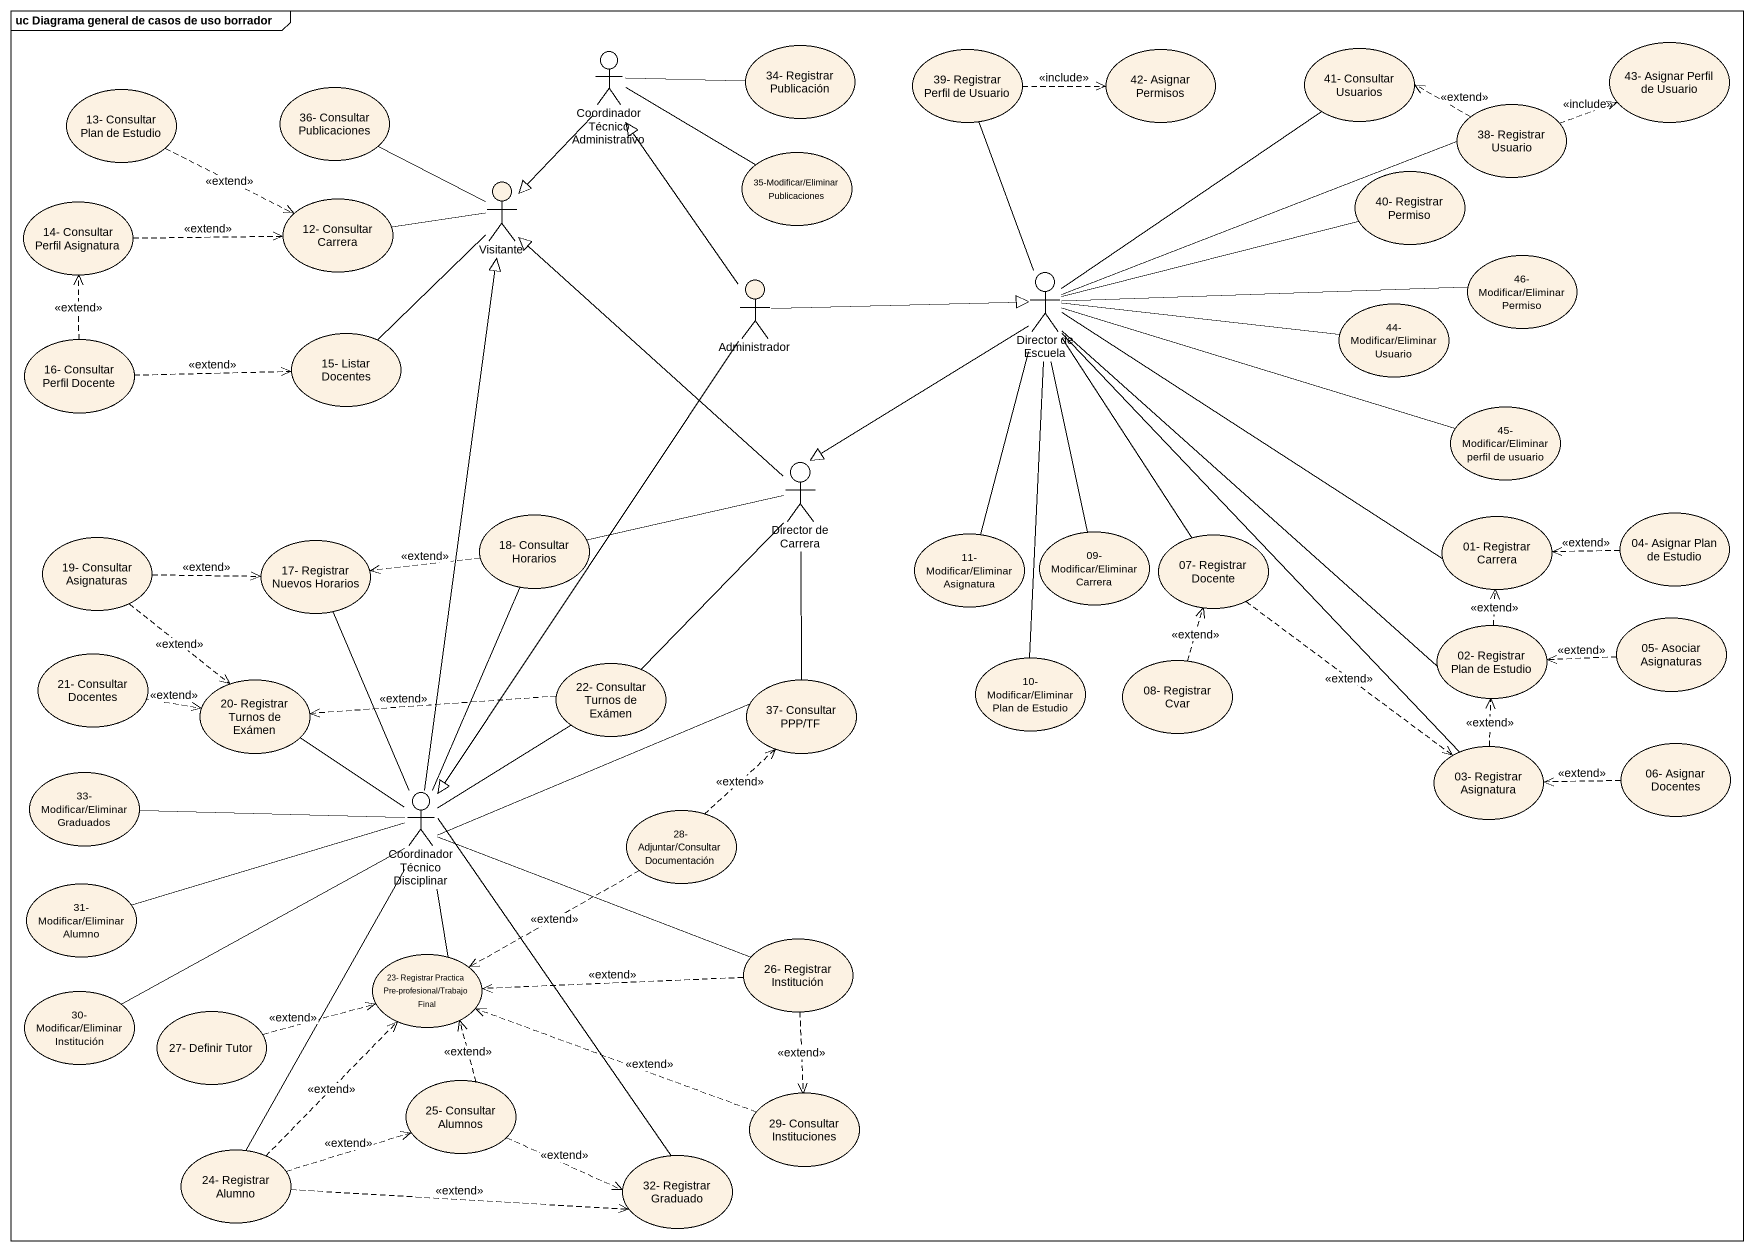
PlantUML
@startuml
mainframe uc Diagrama general de casos de uso borrador
actor "Coordinador Técnico Administrativo" as Coordinador_Técnico
usecase "34- Registrar Publicación" as u34_Registrar_Publicación #FCF2E3
usecase "39- Registrar Perfil de Usuario" as u39_Registrar_Perfil_de #FCF2E3
usecase "42- Asignar Permisos" as u42_Asignar_Permisos #FCF2E3
usecase "41- Consultar Usuarios" as u41_Consultar_Usuarios #FCF2E3
usecase "43- Asignar Perfil de Usuario" as u43_Asignar_Perfil_de_Usuario #FCF2E3
usecase "13- Consultar Plan de Estudio" as u13_Consultar_Plan_de_Estudio #FCF2E3
usecase "36- Consultar Publicaciones" as u36_Consultar_Publicaciones #FCF2E3
usecase "38- Registrar Usuario" as u38_Registrar_Usuario #FCF2E3
usecase "35-Modificar/Eliminar Publicaciones" as u35_Modificar_Eliminar #FCF2E3
usecase "14- Consultar Perfil Asignatura" as u14_Consultar_Perfil #FCF2E3
usecase "12- Consultar Carrera" as u12_Consultar_Carrera #FCF2E3
actor Visitante #FCF2E3
usecase "40- Registrar Permiso" as u40_Registrar_Permiso #FCF2E3
actor Administrador #FCF2E3
actor "Director de Escuela" as Director_de_Escuela
usecase "46- Modificar/Eliminar Permiso" as u46_Modificar_Eliminar #FCF2E3
usecase "16- Consultar Perfil Docente" as u16_Consultar_Perfil_Docente #FCF2E3
usecase "15- Listar Docentes" as u15_Listar_Docentes #FCF2E3
usecase "44- Modificar/Eliminar Usuario" as u44_Modificar_Eliminar #FCF2E3
usecase "45- Modificar/Eliminar perfil de usuario" as u45_Modificar_Eliminar #FCF2E3
actor "Director de Carrera" as Director_de_Carrera
usecase "19- Consultar Asignaturas" as u19_Consultar_Asignaturas #FCF2E3
usecase "18- Consultar Horarios" as u18_Consultar_Horarios #FCF2E3
usecase "11- Modificar/Eliminar Asignatura" as u11_Modificar_Eliminar #FCF2E3
usecase "09- Modificar/Eliminar Carrera" as u09_Modificar_Eliminar #FCF2E3
usecase "07- Registrar Docente" as u07_Registrar_Docente #FCF2E3
usecase "01- Registrar Carrera" as u01_Registrar_Carrera #FCF2E3
usecase "04- Asignar Plan de Estudio" as u04_Asignar_Plan_de_Estudio #FCF2E3
usecase "17- Registrar Nuevos Horarios" as u17_Registrar_Nuevos_Horarios #FCF2E3
usecase "02- Registrar Plan de Estudio" as u02_Registrar_Plan_de_Estudio #FCF2E3
usecase "05- Asociar Asignaturas" as u05_Asociar_Asignaturas #FCF2E3
usecase "21- Consultar Docentes" as u21_Consultar_Docentes #FCF2E3
usecase "22- Consultar Turnos de Exámen" as u22_Consultar_Turnos_de #FCF2E3
usecase "10- Modificar/Eliminar Plan de Estudio" as u10_Modificar_Eliminar_Plan #FCF2E3
usecase "08- Registrar Cvar" as u08_Registrar_Cvar #FCF2E3
usecase "20- Registrar Turnos de Exámen" as u20_Registrar_Turnos_de #FCF2E3
usecase "37- Consultar PPP/TF" as u37_Consultar_PPP_TF #FCF2E3
usecase "33- Modificar/Eliminar Graduados" as u33_Modificar_Eliminar #FCF2E3
usecase "03- Registrar Asignatura" as u03_Registrar_Asignatura #FCF2E3
usecase "06- Asignar Docentes" as u06_Asignar_Docentes #FCF2E3
actor "Coordinador Técnico Disciplinar" as Coordinador_Técnico_2
usecase "28- Adjuntar/Consultar Documentación" as u28_Adjuntar_Consultar #FCF2E3
usecase "31- Modificar/Eliminar Alumno" as u31_Modificar_Eliminar_Alumno #FCF2E3
usecase "23- Registrar Practica Pre-profesional/Trabajo Final" as u23_Registrar_Practica_Pre #FCF2E3
usecase "26- Registrar Institución" as u26_Registrar_Institución #FCF2E3
usecase "30- Modificar/Eliminar Institución" as u30_Modificar_Eliminar #FCF2E3
usecase "27- Definir Tutor" as u27_Definir_Tutor #FCF2E3
usecase "25- Consultar Alumnos" as u25_Consultar_Alumnos #FCF2E3
usecase "29- Consultar Instituciones" as u29_Consultar_Instituciones #FCF2E3
usecase "24- Registrar Alumno" as u24_Registrar_Alumno #FCF2E3
usecase "32- Registrar Graduado" as u32_Registrar_Graduado #FCF2E3
Coordinador_Técnico -right- u34_Registrar_Publicación
Coordinador_Técnico -right- u35_Modificar_Eliminar
Coordinador_Técnico --|> Visitante
u39_Registrar_Perfil_de .right.> u42_Asignar_Permisos : <<include>>
u13_Consultar_Plan_de_Estudio .right.> u12_Consultar_Carrera : <<extend>>
u38_Registrar_Usuario .left.> u41_Consultar_Usuarios : <<extend>>
u38_Registrar_Usuario .right.> u43_Asignar_Perfil_de_Usuario : <<include>>
u14_Consultar_Perfil .right.> u12_Consultar_Carrera : <<extend>>
Visitante -up- u36_Consultar_Publicaciones
Visitante -left- u12_Consultar_Carrera
Visitante -- u15_Listar_Docentes
Administrador -up-|> Coordinador_Técnico
Administrador -right-|> Director_de_Escuela
Administrador --|> Coordinador_Técnico_2
Director_de_Escuela -up- u39_Registrar_Perfil_de
Director_de_Escuela -up- u41_Consultar_Usuarios
Director_de_Escuela -right- u38_Registrar_Usuario
Director_de_Escuela -right- u40_Registrar_Permiso
Director_de_Escuela -right- u46_Modificar_Eliminar
Director_de_Escuela -right- u44_Modificar_Eliminar
Director_de_Escuela -right- u45_Modificar_Eliminar
Director_de_Escuela --|> Director_de_Carrera
Director_de_Escuela -- u11_Modificar_Eliminar
Director_de_Escuela -- u09_Modificar_Eliminar
Director_de_Escuela -- u07_Registrar_Docente
Director_de_Escuela -right- u01_Registrar_Carrera
Director_de_Escuela -- u02_Registrar_Plan_de_Estudio
Director_de_Escuela -- u10_Modificar_Eliminar_Plan
Director_de_Escuela -- u03_Registrar_Asignatura
u16_Consultar_Perfil_Docente .up.> u14_Consultar_Perfil : <<extend>>
u16_Consultar_Perfil_Docente .right.> u15_Listar_Docentes : <<extend>>
Director_de_Carrera -up-|> Visitante
Director_de_Carrera -- u22_Consultar_Turnos_de
Director_de_Carrera -- u37_Consultar_PPP_TF
u19_Consultar_Asignaturas .right.> u17_Registrar_Nuevos_Horarios : <<extend>>
u19_Consultar_Asignaturas ..> u20_Registrar_Turnos_de : <<extend>>
u18_Consultar_Horarios -right- Director_de_Carrera
u18_Consultar_Horarios .left.> u17_Registrar_Nuevos_Horarios : <<extend>>
u07_Registrar_Docente ..> u03_Registrar_Asignatura : <<extend>>
u04_Asignar_Plan_de_Estudio .left.> u01_Registrar_Carrera : <<extend>>
u02_Registrar_Plan_de_Estudio .up.> u01_Registrar_Carrera : <<extend>>
u05_Asociar_Asignaturas .left.> u02_Registrar_Plan_de_Estudio : <<extend>>
u21_Consultar_Docentes .right.> u20_Registrar_Turnos_de : <<extend>>
u22_Consultar_Turnos_de .left.> u20_Registrar_Turnos_de : <<extend>>
u08_Registrar_Cvar .up.> u07_Registrar_Docente : <<extend>>
u03_Registrar_Asignatura .up.> u02_Registrar_Plan_de_Estudio : <<extend>>
u06_Asignar_Docentes .left.> u03_Registrar_Asignatura : <<extend>>
Coordinador_Técnico_2 -up-|> Visitante
Coordinador_Técnico_2 -up- u18_Consultar_Horarios
Coordinador_Técnico_2 -up- u17_Registrar_Nuevos_Horarios
Coordinador_Técnico_2 -up- u22_Consultar_Turnos_de
Coordinador_Técnico_2 -up- u20_Registrar_Turnos_de
Coordinador_Técnico_2 -right- u37_Consultar_PPP_TF
Coordinador_Técnico_2 -left- u33_Modificar_Eliminar
Coordinador_Técnico_2 -left- u31_Modificar_Eliminar_Alumno
Coordinador_Técnico_2 -- u23_Registrar_Practica_Pre
Coordinador_Técnico_2 -right- u26_Registrar_Institución
Coordinador_Técnico_2 -left- u30_Modificar_Eliminar
Coordinador_Técnico_2 -- u24_Registrar_Alumno
Coordinador_Técnico_2 -- u32_Registrar_Graduado
u28_Adjuntar_Consultar .up.> u37_Consultar_PPP_TF : <<extend>>
u28_Adjuntar_Consultar .left.> u23_Registrar_Practica_Pre : <<extend>>
u26_Registrar_Institución .left.> u23_Registrar_Practica_Pre : <<extend>>
u26_Registrar_Institución ..> u29_Consultar_Instituciones : <<extend>>
u27_Definir_Tutor .right.> u23_Registrar_Practica_Pre : <<extend>>
u25_Consultar_Alumnos .up.> u23_Registrar_Practica_Pre : <<extend>>
u25_Consultar_Alumnos .right.> u32_Registrar_Graduado : <<extend>>
u29_Consultar_Instituciones .left.> u23_Registrar_Practica_Pre : <<extend>>
u24_Registrar_Alumno .up.> u23_Registrar_Practica_Pre : <<extend>>
u24_Registrar_Alumno .right.> u25_Consultar_Alumnos : <<extend>>
u24_Registrar_Alumno .right.> u32_Registrar_Graduado : <<extend>>
@enduml
